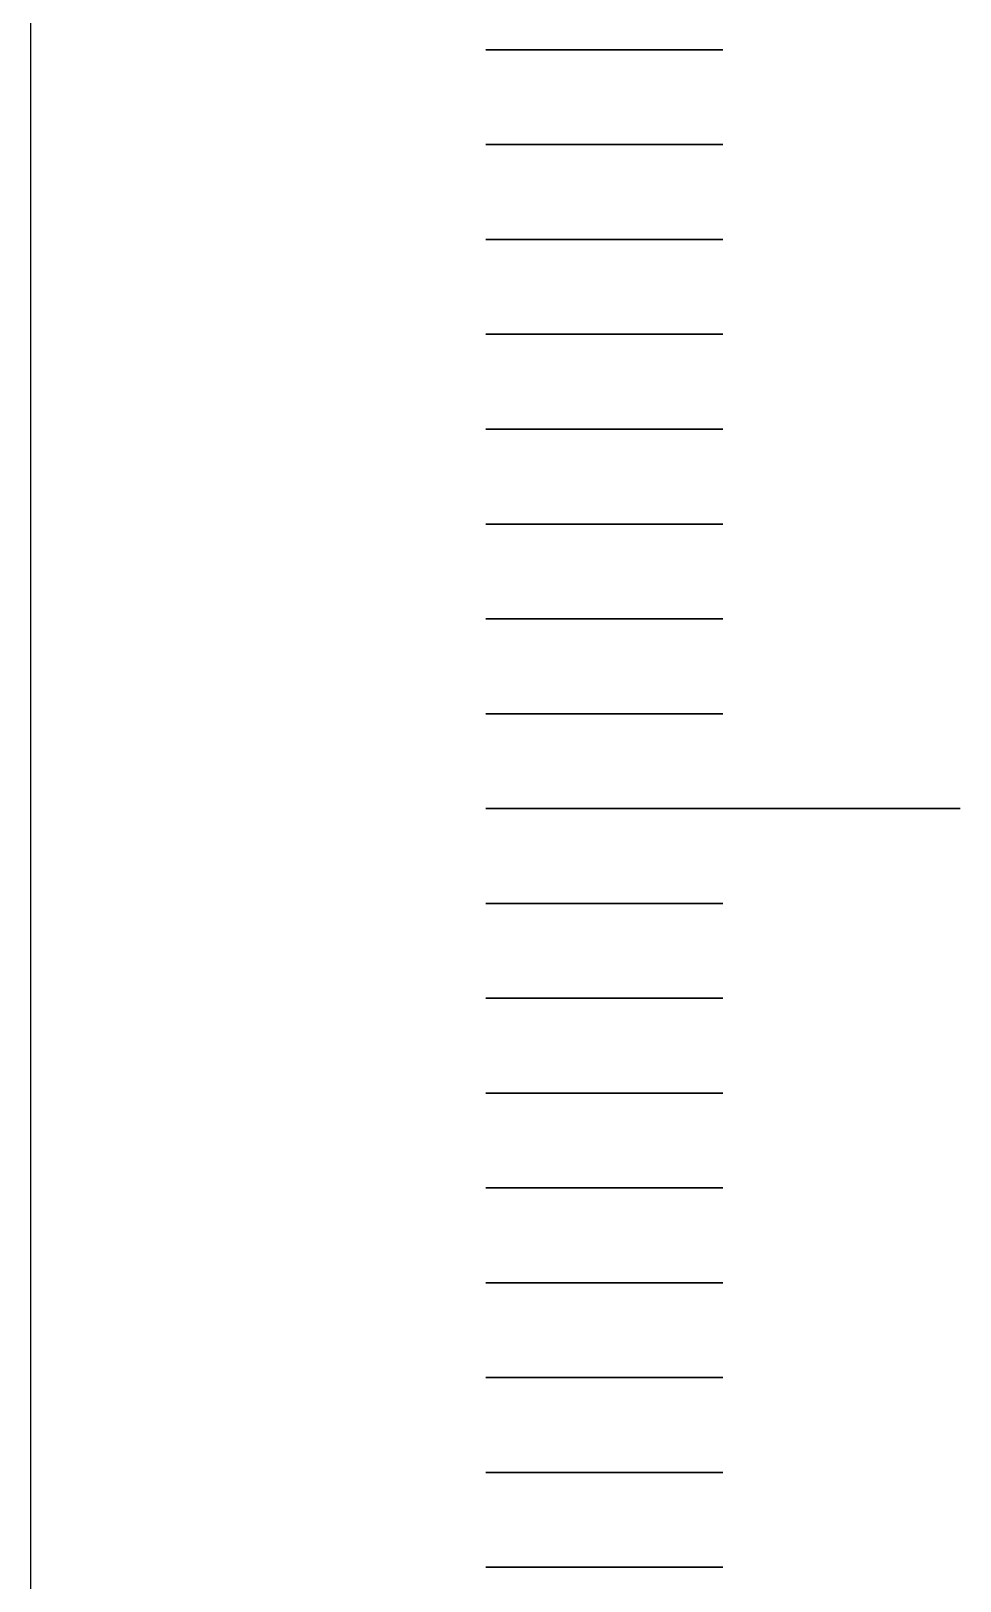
# Model space of a CAD drawing. Header units: inches. Extents: x 0 to 594, y -420 to 0.
# Drawn here: x 271.56 to 281.36, y -114.23 to -97.88 of the extents above; entities that cross this region are included whole.
import ezdxf

# ---------------------------------------------------------------- set-up
doc = ezdxf.new("R2010")
doc.units = ezdxf.units.IN
doc.header["$MEASUREMENT"] = 0

msp = doc.modelspace()

# ---------------------------------------------------------------- linework, layer by layer
at = {"color": 18, "true_color": 0x000000}
msp.add_line((271.562, -246.083), (271.562, -26.083), dxfattribs=at)
at = {"color": 7, "true_color": 0xffffff}
msp.add_line((271.562, -246.083), (271.562, -26.083), dxfattribs=at)
at = {"color": 152, "true_color": 0x007ac0}
for p, q in [((276.359, -98.081), (278.859, -98.081)), ((278.859, -98.081), (276.359, -98.081)), ((276.359, -99.081), (278.859, -99.081)), ((278.859, -99.081), (276.359, -99.081)), ((276.359, -100.081), (278.859, -100.081)), ((278.859, -100.081), (276.359, -100.081)), ((276.359, -101.081), (278.859, -101.081)), ((278.859, -101.081), (276.359, -101.081)), ((276.359, -102.081), (278.859, -102.081)), ((278.859, -102.081), (276.359, -102.081)), ((276.359, -103.081), (278.859, -103.081)), ((278.859, -103.081), (276.359, -103.081)), ((276.359, -104.081), (278.859, -104.081)), ((278.859, -104.081), (276.359, -104.081)), ((276.359, -105.081), (278.859, -105.081)), ((278.859, -105.081), (276.359, -105.081)), ((276.359, -106.081), (281.359, -106.081)), ((281.359, -106.081), (276.359, -106.081)), ((276.359, -106.081), (278.859, -106.081)), ((278.859, -106.081), (276.359, -106.081)), ((276.359, -107.081), (278.859, -107.081)), ((278.859, -107.081), (276.359, -107.081)), ((276.359, -108.081), (278.859, -108.081)), ((278.859, -108.081), (276.359, -108.081)), ((276.359, -109.081), (278.859, -109.081)), ((278.859, -109.081), (276.359, -109.081)), ((276.359, -110.081), (278.859, -110.081)), ((278.859, -110.081), (276.359, -110.081)), ((276.359, -111.081), (278.859, -111.081)), ((278.859, -111.081), (276.359, -111.081)), ((276.359, -112.081), (278.859, -112.081)), ((278.859, -112.081), (276.359, -112.081)), ((276.359, -113.081), (278.859, -113.081)), ((278.859, -113.081), (276.359, -113.081)), ((276.359, -114.081), (278.859, -114.081)), ((278.859, -114.081), (276.359, -114.081))]:
    msp.add_line(p, q, dxfattribs=at)

doc.saveas('drawing.dxf')
